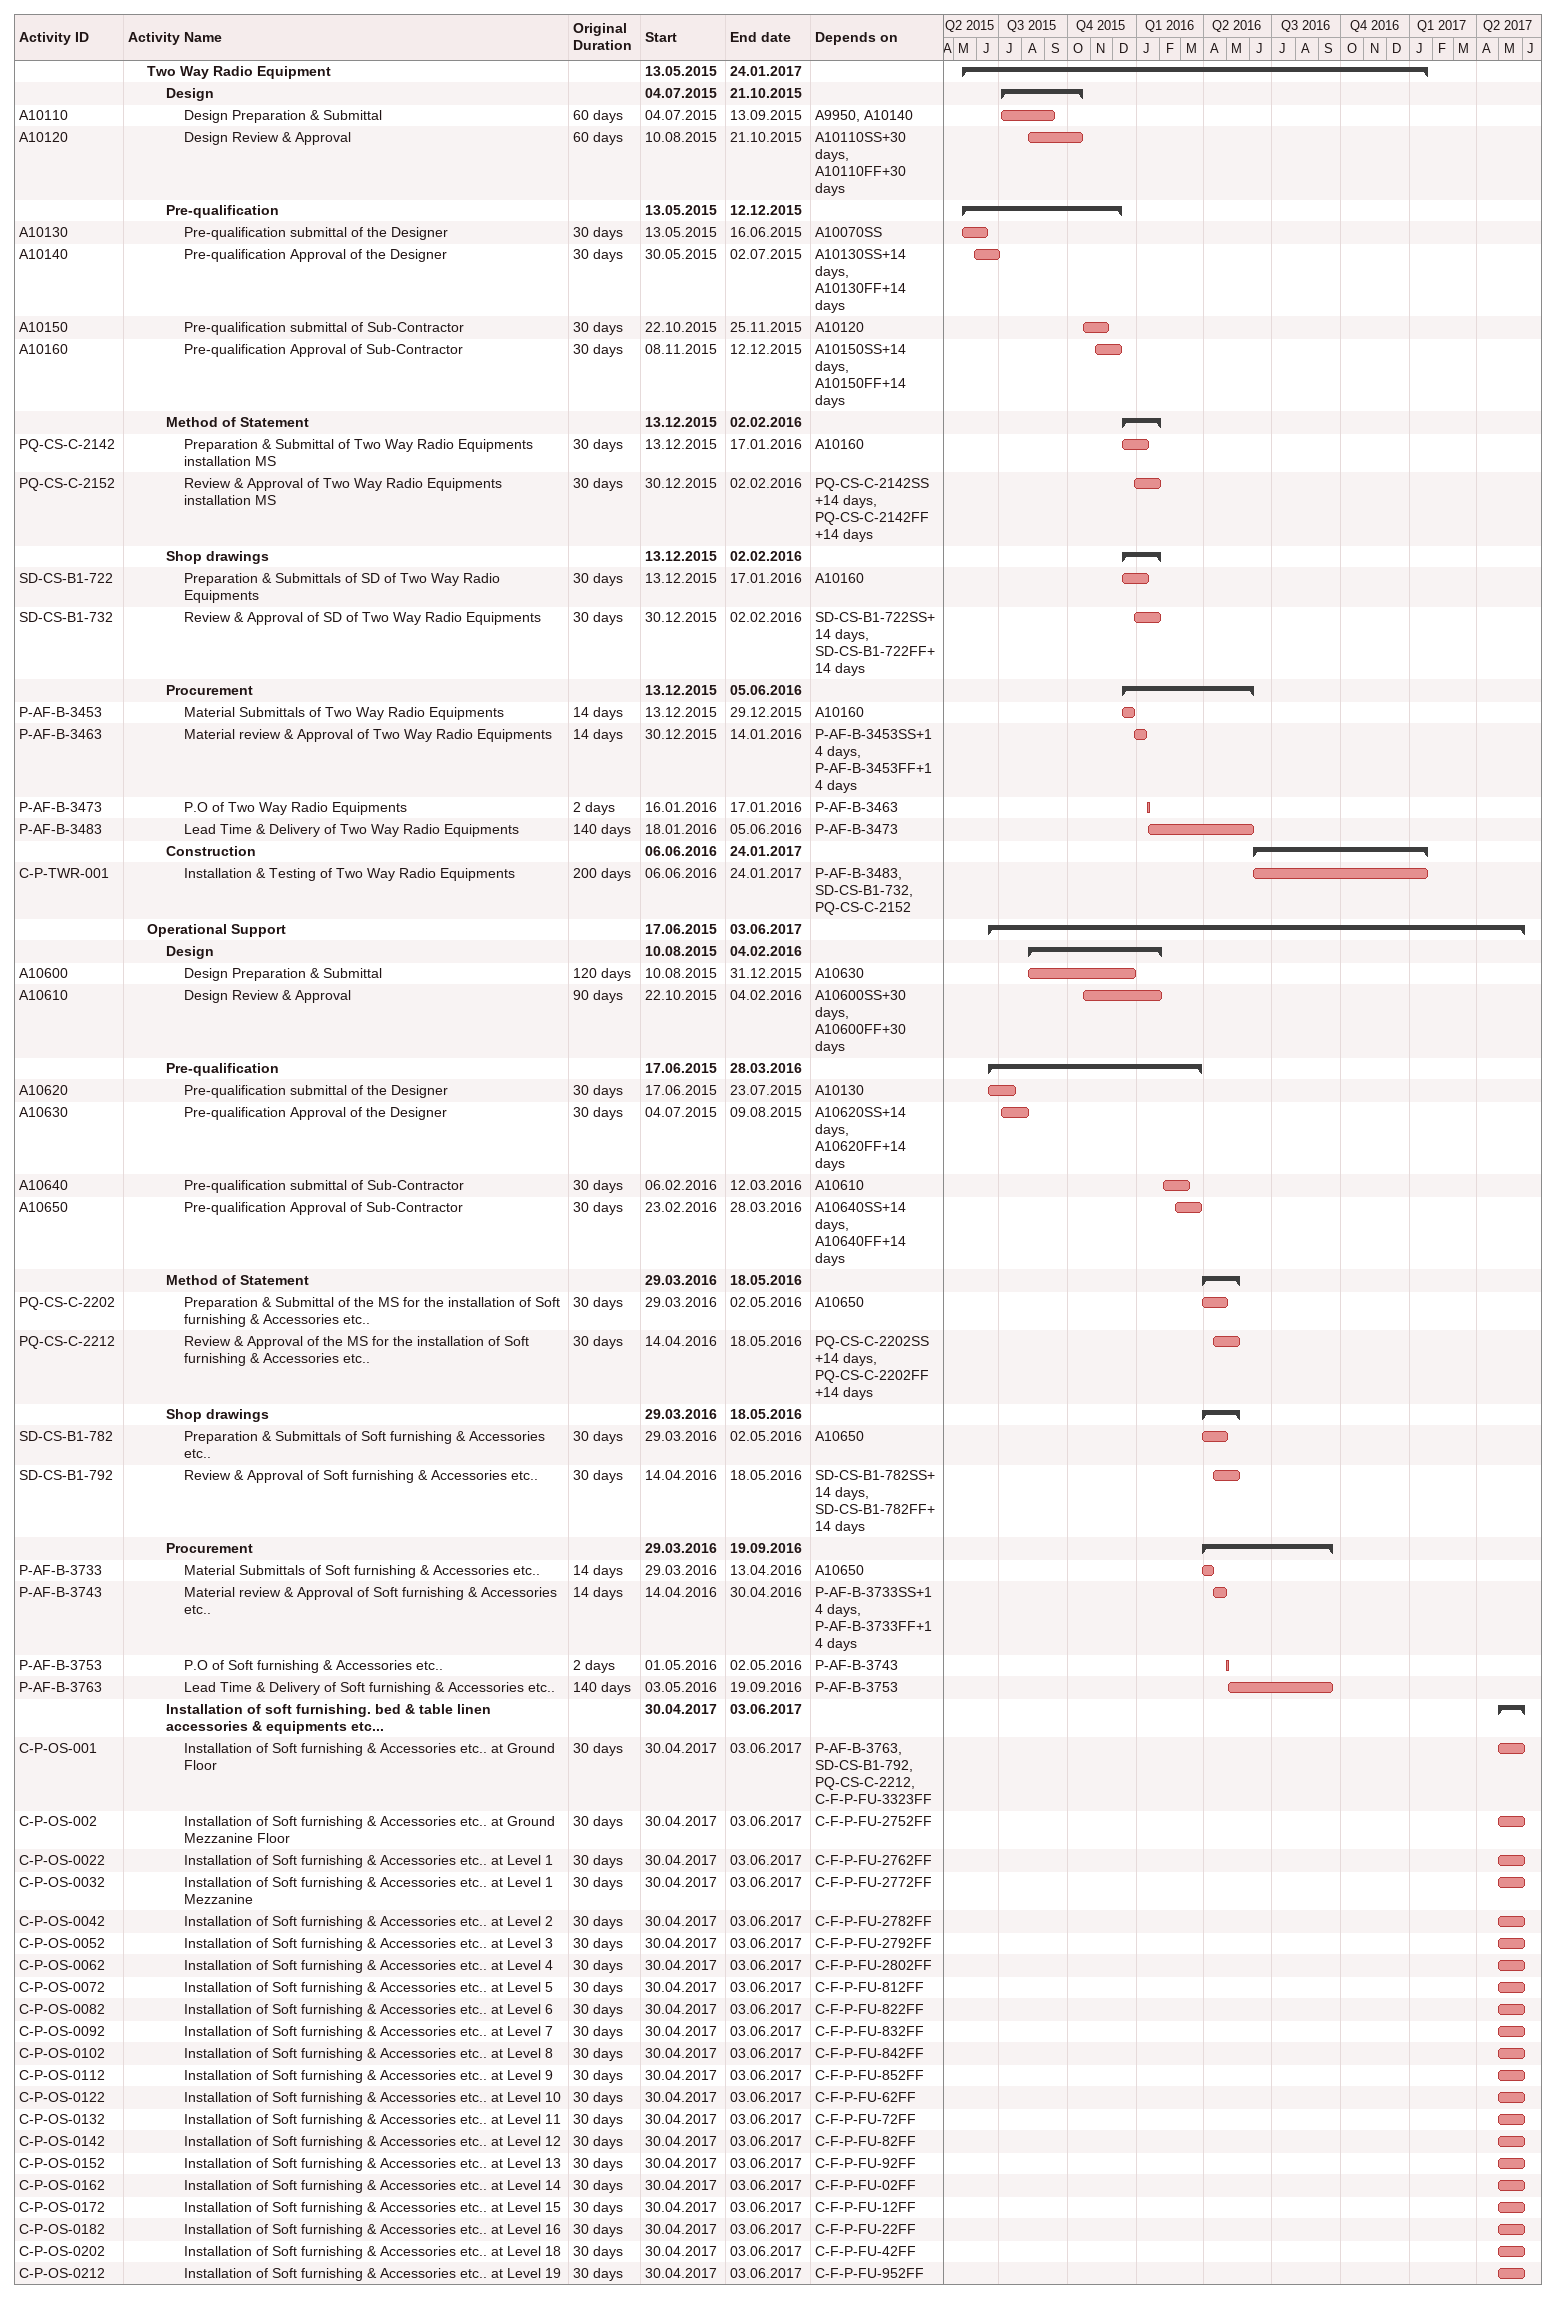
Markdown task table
| ID | Level | Task | Original duration | Start | Finish | Predecessors |
|---|---|---|---|---|---|---|
|  | 2 | **Two Way Radio Equipment** |  | 2015-05-13 | 2017-01-24 |  |
|  | 3 | **Design** |  | 2015-07-04 | 2015-10-21 |  |
| A10110 | 4 | Design Preparation & Submittal | 60d | 2015-07-04 | 2015-09-13 | A9950, A10140 |
| A10120 | 4 | Design Review & Approval | 60d | 2015-08-10 | 2015-10-21 | A10110SS+30d, A10110FF+30d |
|  | 3 | **Pre-qualification** |  | 2015-05-13 | 2015-12-12 |  |
| A10130 | 4 | Pre-qualification submittal of the Designer | 30d | 2015-05-13 | 2015-06-16 | A10070SS |
| A10140 | 4 | Pre-qualification Approval of the Designer | 30d | 2015-05-30 | 2015-07-02 | A10130SS+14d, A10130FF+14d |
| A10150 | 4 | Pre-qualification submittal of Sub-Contractor | 30d | 2015-10-22 | 2015-11-25 | A10120 |
| A10160 | 4 | Pre-qualification Approval of Sub-Contractor | 30d | 2015-11-08 | 2015-12-12 | A10150SS+14d, A10150FF+14d |
|  | 3 | **Method of Statement** |  | 2015-12-13 | 2016-02-02 |  |
| PQ-CS-C-2142 | 4 | Preparation & Submittal of Two Way Radio Equipments installation MS | 30d | 2015-12-13 | 2016-01-17 | A10160 |
| PQ-CS-C-2152 | 4 | Review & Approval of Two Way Radio Equipments installation MS | 30d | 2015-12-30 | 2016-02-02 | PQ-CS-C-2142SS+14d, PQ-CS-C-2142FF+14d |
|  | 3 | **Shop drawings** |  | 2015-12-13 | 2016-02-02 |  |
| SD-CS-B1-722 | 4 | Preparation & Submittals of SD of Two Way Radio Equipments | 30d | 2015-12-13 | 2016-01-17 | A10160 |
| SD-CS-B1-732 | 4 | Review & Approval of SD of Two Way Radio Equipments | 30d | 2015-12-30 | 2016-02-02 | SD-CS-B1-722SS+14d, SD-CS-B1-722FF+14d |
|  | 3 | **Procurement** |  | 2015-12-13 | 2016-06-05 |  |
| P-AF-B-3453 | 4 | Material Submittals of Two Way Radio Equipments | 14d | 2015-12-13 | 2015-12-29 | A10160 |
| P-AF-B-3463 | 4 | Material review & Approval of Two Way Radio Equipments | 14d | 2015-12-30 | 2016-01-14 | P-AF-B-3453SS+14d, P-AF-B-3453FF+14d |
| P-AF-B-3473 | 4 | P.O of Two Way Radio Equipments | 2d | 2016-01-16 | 2016-01-17 | P-AF-B-3463 |
| P-AF-B-3483 | 4 | Lead Time & Delivery of Two Way Radio Equipments | 140d | 2016-01-18 | 2016-06-05 | P-AF-B-3473 |
|  | 3 | **Construction** |  | 2016-06-06 | 2017-01-24 |  |
| C-P-TWR-001 | 4 | Installation & Testing of Two Way Radio Equipments | 200d | 2016-06-06 | 2017-01-24 | P-AF-B-3483, SD-CS-B1-732, PQ-CS-C-2152 |
|  | 2 | **Operational Support** |  | 2015-06-17 | 2017-06-03 |  |
|  | 3 | **Design** |  | 2015-08-10 | 2016-02-04 |  |
| A10600 | 4 | Design Preparation & Submittal | 120d | 2015-08-10 | 2015-12-31 | A10630 |
| A10610 | 4 | Design Review & Approval | 90d | 2015-10-22 | 2016-02-04 | A10600SS+30d, A10600FF+30d |
|  | 3 | **Pre-qualification** |  | 2015-06-17 | 2016-03-28 |  |
| A10620 | 4 | Pre-qualification submittal of the Designer | 30d | 2015-06-17 | 2015-07-23 | A10130 |
| A10630 | 4 | Pre-qualification Approval of the Designer | 30d | 2015-07-04 | 2015-08-09 | A10620SS+14d, A10620FF+14d |
| A10640 | 4 | Pre-qualification submittal of Sub-Contractor | 30d | 2016-02-06 | 2016-03-12 | A10610 |
| A10650 | 4 | Pre-qualification Approval of Sub-Contractor | 30d | 2016-02-23 | 2016-03-28 | A10640SS+14d, A10640FF+14d |
|  | 3 | **Method of Statement** |  | 2016-03-29 | 2016-05-18 |  |
| PQ-CS-C-2202 | 4 | Preparation & Submittal of the MS for the installation of Soft furnishing & Accessories etc.. | 30d | 2016-03-29 | 2016-05-02 | A10650 |
| PQ-CS-C-2212 | 4 | Review & Approval of the MS for the installation of Soft furnishing & Accessories etc.. | 30d | 2016-04-14 | 2016-05-18 | PQ-CS-C-2202SS+14d, PQ-CS-C-2202FF+14d |
|  | 3 | **Shop drawings** |  | 2016-03-29 | 2016-05-18 |  |
| SD-CS-B1-782 | 4 | Preparation & Submittals of Soft furnishing & Accessories etc.. | 30d | 2016-03-29 | 2016-05-02 | A10650 |
| SD-CS-B1-792 | 4 | Review & Approval of Soft furnishing & Accessories etc.. | 30d | 2016-04-14 | 2016-05-18 | SD-CS-B1-782SS+14d, SD-CS-B1-782FF+14d |
|  | 3 | **Procurement** |  | 2016-03-29 | 2016-09-19 |  |
| P-AF-B-3733 | 4 | Material Submittals of Soft furnishing & Accessories etc.. | 14d | 2016-03-29 | 2016-04-13 | A10650 |
| P-AF-B-3743 | 4 | Material review & Approval of Soft furnishing & Accessories etc.. | 14d | 2016-04-14 | 2016-04-30 | P-AF-B-3733SS+14d, P-AF-B-3733FF+14d |
| P-AF-B-3753 | 4 | P.O of Soft furnishing & Accessories etc.. | 2d | 2016-05-01 | 2016-05-02 | P-AF-B-3743 |
| P-AF-B-3763 | 4 | Lead Time & Delivery of Soft furnishing & Accessories etc.. | 140d | 2016-05-03 | 2016-09-19 | P-AF-B-3753 |
|  | 3 | **Installation of soft furnishing. bed & table linen accessories & equipments etc...** |  | 2017-04-30 | 2017-06-03 |  |
| C-P-OS-001 | 4 | Installation of Soft furnishing & Accessories etc.. at Ground Floor | 30d | 2017-04-30 | 2017-06-03 | P-AF-B-3763, SD-CS-B1-792, PQ-CS-C-2212, C-F-P-FU-3323FF |
| C-P-OS-002 | 4 | Installation of Soft furnishing & Accessories etc.. at Ground Mezzanine Floor | 30d | 2017-04-30 | 2017-06-03 | C-F-P-FU-2752FF |
| C-P-OS-0022 | 4 | Installation of Soft furnishing & Accessories etc.. at Level 1 | 30d | 2017-04-30 | 2017-06-03 | C-F-P-FU-2762FF |
| C-P-OS-0032 | 4 | Installation of Soft furnishing & Accessories etc.. at Level 1 Mezzanine | 30d | 2017-04-30 | 2017-06-03 | C-F-P-FU-2772FF |
| C-P-OS-0042 | 4 | Installation of Soft furnishing & Accessories etc.. at Level 2 | 30d | 2017-04-30 | 2017-06-03 | C-F-P-FU-2782FF |
| C-P-OS-0052 | 4 | Installation of Soft furnishing & Accessories etc.. at Level 3 | 30d | 2017-04-30 | 2017-06-03 | C-F-P-FU-2792FF |
| C-P-OS-0062 | 4 | Installation of Soft furnishing & Accessories etc.. at Level 4 | 30d | 2017-04-30 | 2017-06-03 | C-F-P-FU-2802FF |
| C-P-OS-0072 | 4 | Installation of Soft furnishing & Accessories etc.. at Level 5 | 30d | 2017-04-30 | 2017-06-03 | C-F-P-FU-812FF |
| C-P-OS-0082 | 4 | Installation of Soft furnishing & Accessories etc.. at Level 6 | 30d | 2017-04-30 | 2017-06-03 | C-F-P-FU-822FF |
| C-P-OS-0092 | 4 | Installation of Soft furnishing & Accessories etc.. at Level 7 | 30d | 2017-04-30 | 2017-06-03 | C-F-P-FU-832FF |
| C-P-OS-0102 | 4 | Installation of Soft furnishing & Accessories etc.. at Level 8 | 30d | 2017-04-30 | 2017-06-03 | C-F-P-FU-842FF |
| C-P-OS-0112 | 4 | Installation of Soft furnishing & Accessories etc.. at Level 9 | 30d | 2017-04-30 | 2017-06-03 | C-F-P-FU-852FF |
| C-P-OS-0122 | 4 | Installation of Soft furnishing & Accessories etc.. at Level 10 | 30d | 2017-04-30 | 2017-06-03 | C-F-P-FU-62FF |
| C-P-OS-0132 | 4 | Installation of Soft furnishing & Accessories etc.. at Level 11 | 30d | 2017-04-30 | 2017-06-03 | C-F-P-FU-72FF |
| C-P-OS-0142 | 4 | Installation of Soft furnishing & Accessories etc.. at Level 12 | 30d | 2017-04-30 | 2017-06-03 | C-F-P-FU-82FF |
| C-P-OS-0152 | 4 | Installation of Soft furnishing & Accessories etc.. at Level 13 | 30d | 2017-04-30 | 2017-06-03 | C-F-P-FU-92FF |
| C-P-OS-0162 | 4 | Installation of Soft furnishing & Accessories etc.. at Level 14 | 30d | 2017-04-30 | 2017-06-03 | C-F-P-FU-02FF |
| C-P-OS-0172 | 4 | Installation of Soft furnishing & Accessories etc.. at Level 15 | 30d | 2017-04-30 | 2017-06-03 | C-F-P-FU-12FF |
| C-P-OS-0182 | 4 | Installation of Soft furnishing & Accessories etc.. at Level 16 | 30d | 2017-04-30 | 2017-06-03 | C-F-P-FU-22FF |
| C-P-OS-0202 | 4 | Installation of Soft furnishing & Accessories etc.. at Level 18 | 30d | 2017-04-30 | 2017-06-03 | C-F-P-FU-42FF |
| C-P-OS-0212 | 4 | Installation of Soft furnishing & Accessories etc.. at Level 19 | 30d | 2017-04-30 | 2017-06-03 | C-F-P-FU-952FF |
